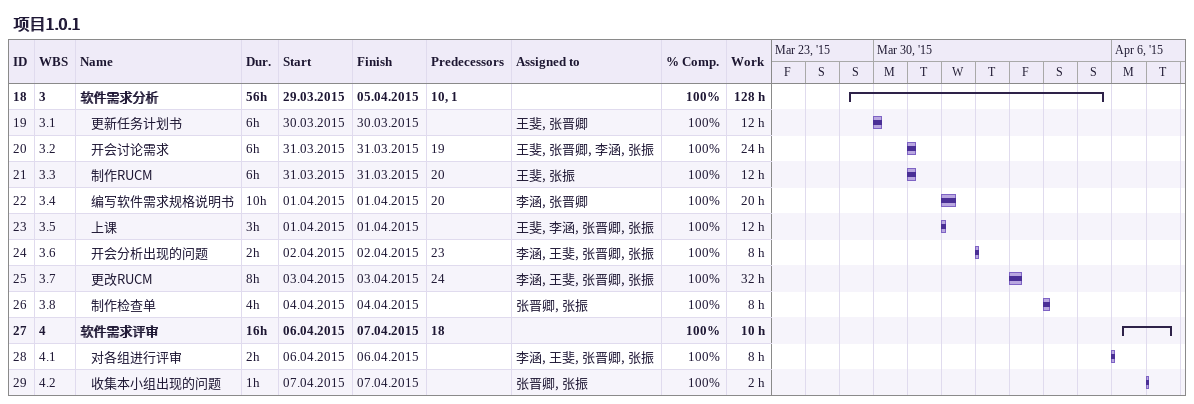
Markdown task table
项目1.0.1

| ID | WBS | Task | Duration | Start | Finish | Predecessors | Resources | % complete | Work (h) |
|---|---|---|---|---|---|---|---|---|---|
| 18 | 3 | **软件需求分析** | 56h | 2015-03-29 | 2015-04-05 | 10, 1 |  | 100 | 128 |
| 19 | 3.1 | 更新任务计划书 | 6h | 2015-03-30 | 2015-03-30 |  | 王斐, 张晋卿 | 100 | 12 |
| 20 | 3.2 | 开会讨论需求 | 6h | 2015-03-31 | 2015-03-31 | 19 | 王斐, 张晋卿, 李涵, 张振 | 100 | 24 |
| 21 | 3.3 | 制作RUCM | 6h | 2015-03-31 | 2015-03-31 | 20 | 王斐, 张振 | 100 | 12 |
| 22 | 3.4 | 编写软件需求规格说明书 | 10h | 2015-04-01 | 2015-04-01 | 20 | 李涵, 张晋卿 | 100 | 20 |
| 23 | 3.5 | 上课 | 3h | 2015-04-01 | 2015-04-01 |  | 王斐, 李涵, 张晋卿, 张振 | 100 | 12 |
| 24 | 3.6 | 开会分析出现的问题 | 2h | 2015-04-02 | 2015-04-02 | 23 | 李涵, 王斐, 张晋卿, 张振 | 100 | 8 |
| 25 | 3.7 | 更改RUCM | 8h | 2015-04-03 | 2015-04-03 | 24 | 李涵, 王斐, 张晋卿, 张振 | 100 | 32 |
| 26 | 3.8 | 制作检查单 | 4h | 2015-04-04 | 2015-04-04 |  | 张晋卿, 张振 | 100 | 8 |
| 27 | 4 | **软件需求评审** | 16h | 2015-04-06 | 2015-04-07 | 18 |  | 100 | 10 |
| 28 | 4.1 | 对各组进行评审 | 2h | 2015-04-06 | 2015-04-06 |  | 李涵, 王斐, 张晋卿, 张振 | 100 | 8 |
| 29 | 4.2 | 收集本小组出现的问题 | 1h | 2015-04-07 | 2015-04-07 |  | 张晋卿, 张振 | 100 | 2 |
